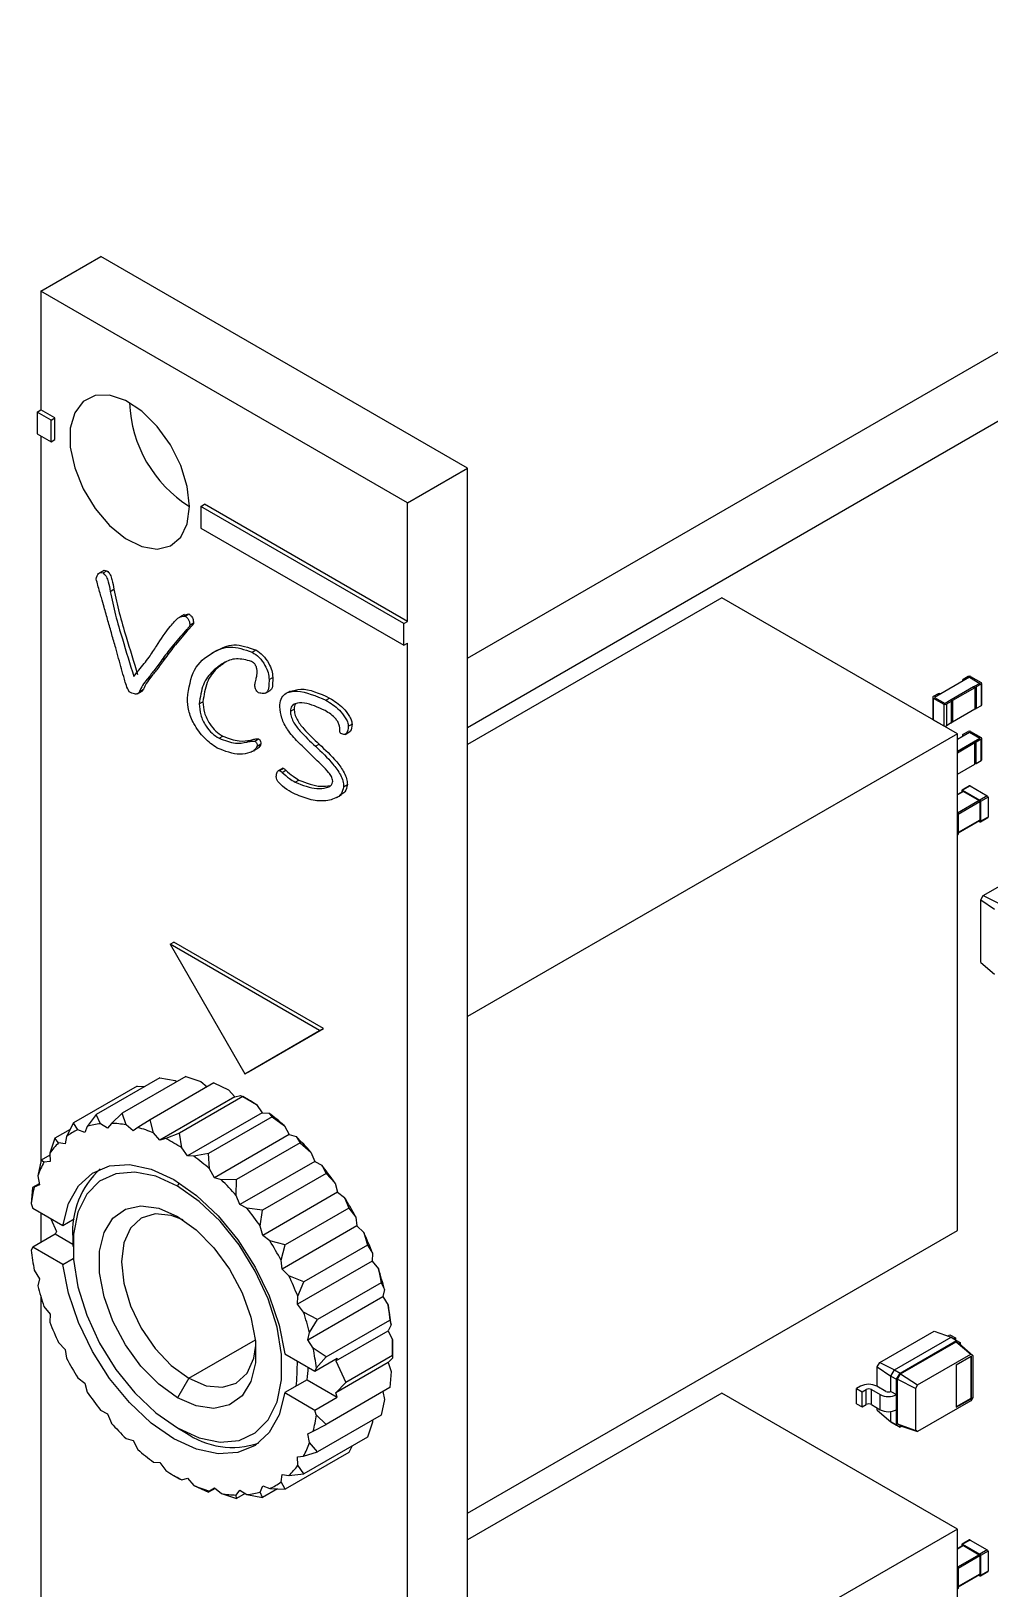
# Model space of a CAD drawing. Extents: x 437 to 795, y 364 to 621.
# Drawn here: x 437 to 473.2, y 543.8 to 602.7 of the extents above; entities that cross this region are included whole.
import ezdxf

# ---------------------------------------------------------------- set-up
doc = ezdxf.new("R2010")
doc.units = 0
doc.layers.get('0').update_dxf_attribs({"linetype": 'CONTINUOUS'})

msp = doc.modelspace()

# ---------------------------------------------------------------- linework, layer by layer
at = {"color": 7, "linetype": 'CONTINUOUS'}
for p, q in [((453.445, 578.953), (494.528, 602.669)), ((453.445, 576.34), (496.791, 601.363)), ((437.323, 592.835), (439.586, 594.142)), ((453.445, 586.141), (439.586, 594.142)), ((451.182, 584.834), (437.323, 592.835)), ((437.323, 592.835), (437.323, 588.344)), ((437.181, 588.263), (437.323, 588.344)), ((437.705, 587.961), (437.181, 588.263)), ((437.181, 588.263), (437.181, 587.446)), ((437.846, 588.042), (437.323, 588.344)), ((437.705, 587.961), (437.846, 588.042)), ((437.705, 587.144), (437.705, 587.961)), ((437.846, 587.226), (437.846, 588.042)), ((437.181, 587.446), (437.705, 587.144)), ((437.323, 587.364), (437.323, 559.945)), ((437.705, 587.144), (437.846, 587.226)), ((451.182, 584.834), (453.445, 586.141)), ((453.445, 376.29), (453.445, 586.141)), ((443.362, 584.695), (443.503, 584.777)), ((451.041, 580.262), (443.362, 584.695)), ((443.362, 584.695), (443.362, 583.878)), ((451.182, 580.343), (443.503, 584.777)), ((451.182, 580.343), (451.182, 584.834)), ((443.362, 583.878), (451.041, 579.445)), ((439.694, 582.277), (439.518, 582.175)), ((439.669, 582.178), (439.81, 582.259)), ((439.937, 581.483), (440.079, 581.565)), ((463.062, 581.239), (453.445, 575.687)), ((471.971, 576.095), (463.062, 581.239)), ((442.741, 580.611), (442.564, 580.509)), ((442.729, 580.587), (442.911, 580.628)), ((442.769, 580.546), (442.911, 580.628)), ((442.947, 580.21), (443.089, 580.292)), ((451.041, 580.262), (451.182, 580.343)), ((451.041, 579.445), (451.041, 580.262)), ((442.774, 579.977), (442.915, 580.059)), ((443.966, 579.242), (443.789, 579.14)), ((445.308, 579.184), (445.449, 579.266)), ((451.041, 579.445), (451.182, 579.527)), ((451.182, 480.317), (451.182, 579.527)), ((441.892, 578.889), (442.033, 578.971)), ((441.341, 578.162), (441.483, 578.244)), ((445.946, 578.148), (446.087, 578.23)), ((472.19, 578.098), (471.342, 577.608)), ((472.17, 578.127), (472.17, 578.086)), ((472.374, 578.261), (472.19, 578.155)), ((472.424, 578.233), (472.19, 578.098)), ((472.424, 578.233), (472.82, 578.004)), ((472.473, 578.261), (472.869, 578.033)), ((472.82, 578.004), (472.586, 577.87)), ((472.869, 577.976), (472.685, 577.87)), ((472.869, 577.976), (472.869, 577.159)), ((472.89, 577.188), (472.89, 578.004)), ((440.978, 577.612), (441.155, 577.714)), ((441.053, 577.698), (441.195, 577.779)), ((441.195, 577.779), (441.133, 577.709)), ((443.306, 577.228), (443.447, 577.309)), ((445.816, 577.638), (445.993, 577.74)), ((446.743, 577.714), (446.567, 577.612)), ((448.096, 577.368), (448.237, 577.449)), ((471.038, 577.474), (471.038, 576.657)), ((471.243, 577.608), (471.059, 577.502)), ((471.059, 577.445), (471.455, 577.216)), ((471.059, 577.445), (471.059, 576.628)), ((471.342, 577.608), (471.108, 577.474)), ((471.108, 577.474), (471.504, 577.245)), ((471.738, 577.38), (471.504, 577.245)), ((471.738, 577.323), (471.554, 577.216)), ((472.586, 577.87), (471.738, 577.38)), ((471.738, 577.38), (471.787, 577.351)), ((471.738, 577.323), (471.738, 576.506)), ((471.758, 576.535), (471.758, 577.351)), ((472.636, 577.841), (471.787, 577.351)), ((471.787, 577.351), (471.787, 576.535)), ((472.586, 577.87), (472.636, 577.841)), ((472.636, 577.841), (472.636, 577.024)), ((472.685, 577.87), (472.685, 577.053)), ((446.752, 576.952), (446.893, 577.033)), ((471.455, 577.216), (471.455, 576.4)), ((471.554, 577.216), (471.554, 576.4)), ((472.636, 577.024), (471.787, 576.535)), ((472.869, 577.159), (472.685, 577.053)), ((448.828, 576.076), (449.004, 576.178)), ((448.944, 576.381), (449.086, 576.463)), ((471.059, 576.628), (471.455, 576.4)), ((471.738, 576.506), (471.554, 576.4)), ((471.758, 576.551), (471.787, 576.535)), ((472.19, 576.081), (472.374, 576.187)), ((472.19, 576.024), (472.424, 576.159)), ((472.424, 576.159), (472.82, 575.93)), ((472.473, 576.187), (472.869, 575.959)), ((444.057, 575.926), (444.199, 576.008)), ((445.11, 575.78), (445.252, 575.861)), ((445.334, 575.439), (445.511, 575.541)), ((445.405, 575.82), (445.546, 575.902)), ((445.498, 575.634), (445.64, 575.715)), ((447.7, 575.625), (447.842, 575.706)), ((471.971, 576.095), (453.445, 565.4)), ((471.971, 557.315), (471.971, 576.095)), ((471.971, 575.898), (472.19, 576.024)), ((471.971, 575.44), (472.586, 575.796)), ((471.971, 575.383), (472.636, 575.767)), ((472.17, 576.053), (472.17, 576.012)), ((472.586, 575.796), (472.82, 575.93)), ((472.586, 575.796), (472.636, 575.767)), ((472.636, 574.95), (472.636, 575.767)), ((472.685, 575.796), (472.869, 575.902)), ((472.685, 574.979), (472.685, 575.796)), ((472.869, 575.085), (472.869, 575.902)), ((472.89, 575.114), (472.89, 575.93)), ((471.971, 574.567), (472.636, 574.95)), ((472.685, 574.979), (472.869, 575.085)), ((446.466, 574.802), (446.289, 574.7)), ((446.345, 574.709), (446.487, 574.791)), ((446.44, 574.639), (446.582, 574.72)), ((446.452, 574.783), (446.487, 574.791)), ((446.935, 574.265), (447.076, 574.347)), ((448.503, 573.688), (448.68, 573.79)), ((448.765, 574.097), (448.907, 574.179)), ((472.177, 573.915), (471.971, 573.796)), ((472.197, 573.913), (471.971, 573.783)), ((472.141, 573.946), (472.141, 573.894)), ((472.432, 574.128), (472.149, 573.964)), ((472.452, 574.126), (472.169, 573.962)), ((472.169, 573.962), (472.82, 573.587)), ((472.197, 573.913), (472.791, 573.571)), ((472.452, 574.126), (473.102, 573.75)), ((472.791, 573.571), (471.971, 573.097)), ((472.82, 573.522), (471.999, 573.048)), ((473.102, 573.75), (472.82, 573.587)), ((472.82, 573.522), (472.82, 572.836)), ((473.131, 573.701), (472.848, 573.538)), ((472.848, 573.538), (472.848, 572.787)), ((473.131, 573.701), (473.131, 572.95)), ((471.999, 573.048), (471.971, 573.032)), ((471.999, 573.048), (471.999, 572.297)), ((472.82, 572.836), (471.999, 572.362)), ((471.999, 572.349), (472.811, 572.817)), ((472.775, 572.796), (472.82, 572.77)), ((472.84, 572.768), (473.122, 572.932)), ((473.131, 572.95), (472.848, 572.787)), ((471.999, 572.297), (471.971, 572.28)), ((471.971, 572.267), (471.991, 572.278)), ((472.947, 569.978), (473.59, 570.349)), ((472.855, 569.818), (472.947, 569.978)), ((472.855, 569.818), (473.371, 569.471)), ((472.855, 567.45), (472.855, 569.818)), ((472.947, 569.978), (473.506, 569.704)), ((442.202, 568.135), (442.343, 568.217)), ((447.859, 564.87), (442.202, 568.135)), ((442.202, 568.135), (445.03, 563.236)), ((448, 564.951), (442.343, 568.217)), ((472.855, 567.45), (473.371, 567.005)), ((445.172, 563.318), (448, 564.951)), ((447.859, 564.87), (448, 564.951)), ((445.03, 563.236), (447.859, 564.87)), ((445.03, 563.236), (445.172, 563.318)), ((440.96, 562.775), (438.555, 561.387)), ((441.817, 563.092), (439.413, 561.705)), ((442.795, 563.132), (440.391, 561.744)), ((440.96, 562.775), (441.246, 562.763)), ((443.856, 562.891), (441.452, 561.503)), ((441.817, 563.092), (442.403, 562.981)), ((442.403, 562.981), (442.466, 562.942)), ((442.795, 563.132), (443.371, 562.942)), ((443.371, 562.942), (443.602, 562.744)), ((443.856, 562.891), (444.408, 562.635)), ((444.408, 562.635), (444.652, 562.364)), ((444.652, 562.364), (441.823, 560.731)), ((444.96, 562.379), (442.555, 560.991)), ((444.652, 562.364), (444.869, 562.421)), ((444.869, 562.421), (444.96, 562.379)), ((444.96, 562.379), (445.474, 562.072)), ((445.173, 562.256), (444.961, 562.379)), ((445.474, 562.072), (445.692, 561.764)), ((439.413, 561.705), (439.072, 561.251)), ((439.574, 561.348), (439.413, 561.705)), ((440.391, 561.744), (439.984, 561.365)), ((440.542, 561.31), (440.391, 561.744)), ((441.452, 561.503), (440.986, 561.209)), ((441.579, 561.003), (441.452, 561.503)), ((445.692, 561.764), (442.863, 560.131)), ((446.063, 561.616), (443.659, 560.229)), ((445.692, 561.764), (445.936, 561.753)), ((445.936, 561.753), (446.063, 561.616)), ((446.063, 561.616), (446.529, 561.275)), ((438.422, 561.133), (437.852, 560.803)), ((438.285, 560.871), (438.244, 560.588)), ((438.555, 561.387), (438.285, 560.871)), ((438.713, 561.118), (438.555, 561.387)), ((438.979, 561.013), (438.713, 561.118)), ((439.072, 561.251), (438.979, 561.013)), ((439.843, 561.181), (439.574, 561.348)), ((439.984, 561.365), (439.843, 561.181)), ((440.804, 561.085), (440.542, 561.31)), ((440.986, 561.209), (440.804, 561.085)), ((441.823, 560.731), (441.579, 561.003)), ((442.555, 560.991), (442.041, 560.789)), ((442.646, 560.439), (442.555, 560.991)), ((446.711, 560.941), (443.883, 559.308)), ((446.529, 561.275), (446.711, 560.941)), ((446.711, 560.941), (446.973, 560.863)), ((446.973, 560.863), (447.124, 560.632)), ((437.852, 560.803), (437.655, 560.24)), ((437.655, 560.24), (437.666, 559.923)), ((437.991, 560.627), (437.852, 560.803)), ((438.244, 560.588), (437.991, 560.627)), ((442.041, 560.789), (441.823, 560.731)), ((442.863, 560.131), (442.646, 560.439)), ((443.659, 560.229), (443.107, 560.12)), ((443.7, 559.642), (443.659, 560.229)), ((447.124, 560.632), (444.72, 559.244)), ((447.124, 560.632), (447.532, 560.273)), ((447.532, 560.273), (447.672, 559.927)), ((437.329, 559.976), (437.205, 559.382)), ((437.658, 560.165), (437.329, 559.976)), ((437.437, 559.894), (437.329, 559.976)), ((437.666, 559.923), (437.437, 559.894)), ((443.107, 560.12), (442.863, 560.131)), ((443.883, 559.308), (443.7, 559.642)), ((447.672, 559.927), (444.843, 558.294)), ((447.672, 559.927), (447.941, 559.784)), ((447.941, 559.784), (448.102, 559.464)), ((437.261, 559.083), (437.007, 558.936)), ((437.268, 559.044), (437.07, 558.948)), ((437.205, 559.382), (437.268, 559.044)), ((442.485, 558.991), (442.553, 559.109)), ((444.144, 559.23), (443.883, 559.308)), ((444.72, 559.244), (444.144, 559.23)), ((444.703, 558.64), (444.72, 559.244)), ((448.102, 559.464), (445.698, 558.076)), ((448.102, 559.464), (448.443, 559.106)), ((448.443, 559.106), (448.536, 558.761)), ((437.007, 558.936), (436.952, 558.331)), ((437.07, 558.948), (437.007, 558.936)), ((444.843, 558.294), (444.703, 558.64)), ((448.536, 558.761), (445.708, 557.128)), ((448.536, 558.761), (448.802, 558.559)), ((448.802, 558.559), (448.96, 558.157)), ((436.952, 558.331), (437.012, 558.149)), ((438.149, 557.493), (437.012, 558.149)), ((437.323, 557.97), (437.323, 556.859)), ((445.112, 558.152), (444.843, 558.294)), ((445.698, 558.076), (445.112, 558.152)), ((445.615, 557.473), (445.698, 558.076)), ((448.96, 558.157), (446.555, 556.769)), ((448.96, 558.157), (449.23, 557.819)), ((437.69, 557.758), (437.914, 557.273)), ((438.573, 557.738), (438.149, 557.493)), ((445.708, 557.128), (445.615, 557.473)), ((449.271, 557.488), (446.443, 555.855)), ((449.23, 557.819), (449.271, 557.488)), ((449.271, 557.488), (449.524, 557.235)), ((453.445, 546.62), (471.971, 557.315)), ((437.86, 557.169), (437.012, 556.679)), ((437.914, 557.273), (437.86, 557.169)), ((438.525, 556.785), (437.86, 557.169)), ((438.525, 557.031), (438.525, 556.704)), ((445.974, 556.927), (445.708, 557.128)), ((446.555, 556.769), (445.974, 556.927)), ((446.401, 556.186), (446.555, 556.769)), ((449.663, 556.761), (447.259, 555.373)), ((449.524, 557.235), (449.663, 556.761)), ((449.663, 556.761), (449.86, 556.46)), ((437.012, 556.679), (436.952, 556.566)), ((438.149, 556.023), (437.012, 556.679)), ((438.149, 556.023), (438.543, 556.251)), ((446.443, 555.855), (446.401, 556.186)), ((449.849, 556.156), (447.02, 554.523)), ((449.86, 556.46), (449.849, 556.156)), ((449.849, 556.156), (450.079, 555.862)), ((437.07, 555.813), (437.268, 555.488)), ((446.695, 555.602), (446.443, 555.855)), ((447.259, 555.373), (446.695, 555.602)), ((450.079, 555.862), (450.186, 555.329)), ((437.268, 555.488), (437.205, 555.223)), ((447.031, 554.827), (447.259, 555.373)), ((450.186, 555.329), (447.782, 553.942)), ((450.186, 555.329), (450.31, 555.083)), ((450.31, 555.083), (450.247, 554.817)), ((437.323, 554.801), (437.323, 529.762)), ((437.437, 554.444), (437.666, 554.15)), ((447.02, 554.523), (447.031, 554.827)), ((447.25, 554.229), (447.02, 554.523)), ((447.418, 553.184), (450.247, 554.817)), ((450.247, 554.817), (450.445, 554.492)), ((450.445, 554.492), (450.508, 553.918)), ((437.666, 554.15), (437.655, 553.845)), ((447.782, 553.942), (447.25, 554.229)), ((447.482, 553.45), (447.782, 553.942)), ((448.104, 552.53), (450.508, 553.918)), ((450.508, 553.918), (450.563, 553.739)), ((442.909, 551.723), (445.428, 553.178)), ((447.418, 553.184), (447.482, 553.45)), ((447.616, 552.86), (447.418, 553.184)), ((448.47, 552.38), (450.449, 553.523)), ((450.563, 553.739), (450.449, 553.523)), ((450.449, 553.523), (450.608, 553.18)), ((450.608, 553.18), (450.616, 552.581)), ((469.036, 552.317), (471.087, 553.501)), ((469.595, 552.043), (471.731, 553.275)), ((469.807, 551.92), (471.943, 553.153)), ((471.087, 553.501), (471.731, 553.275)), ((471.599, 553.322), (471.688, 553.373)), ((471.688, 553.373), (471.9, 553.251)), ((471.731, 553.275), (471.943, 553.153)), ((471.9, 553.251), (471.837, 553.214)), ((471.9, 553.251), (471.9, 553.178)), ((471.943, 553.153), (471.925, 553.102)), ((471.943, 553.153), (472.077, 553.075)), ((437.991, 553.071), (438.244, 552.818)), ((438.244, 552.818), (438.285, 552.487)), ((446.538, 552.65), (447.675, 551.993)), ((448.104, 552.53), (447.616, 552.86)), ((450.616, 552.581), (448.849, 551.561)), ((450.616, 552.581), (450.608, 552.482)), ((450.616, 552.581), (450.616, 552.826)), ((469.825, 551.89), (471.925, 553.102)), ((470.468, 551.47), (472.484, 552.633)), ((471.925, 553.102), (472.484, 552.633)), ((471.925, 553.102), (472.042, 553.035)), ((472.077, 553.075), (472.042, 553.035)), ((472.042, 553.035), (472.558, 552.59)), ((472.077, 553.075), (472.077, 553.004)), ((472.484, 552.633), (472.558, 552.59)), ((472.558, 552.59), (472.558, 550.997)), ((447.675, 551.993), (448.524, 552.483)), ((447.734, 552.107), (447.675, 551.993)), ((447.734, 552.107), (448.104, 552.53)), ((448.524, 552.483), (448.47, 552.38)), ((448.47, 552.38), (448.849, 551.561)), ((450.449, 552.322), (448.47, 551.179)), ((450.608, 552.482), (450.449, 552.322)), ((450.449, 552.322), (450.563, 551.975)), ((450.563, 551.975), (450.508, 551.369)), ((468.944, 552.157), (469.036, 552.317)), ((468.944, 552.157), (469.461, 551.81)), ((468.944, 551.414), (468.944, 552.157)), ((469.036, 552.317), (469.595, 552.043)), ((469.461, 551.81), (469.595, 552.043)), ((469.595, 552.043), (469.807, 551.92)), ((471.922, 552.227), (472.488, 552.554)), ((471.922, 552.227), (471.922, 550.626)), ((472.474, 552.545), (472.474, 550.96)), ((472.488, 552.554), (472.488, 550.952)), ((438.713, 551.746), (438.979, 551.545)), ((438.979, 551.545), (439.072, 551.199)), ((442.909, 551.723), (442.485, 550.989)), ((447.386, 551.67), (446.538, 551.18)), ((447.386, 551.67), (448.524, 551.013)), ((448.47, 551.179), (448.849, 551.561)), ((468.308, 551.422), (468.153, 551.332)), ((469.263, 551.23), (468.931, 551.422)), ((469.461, 551.81), (469.673, 551.688)), ((469.461, 551.23), (469.461, 551.81)), ((469.673, 551.688), (469.807, 551.92)), ((469.673, 551.688), (469.708, 551.688)), ((469.673, 551.108), (469.673, 551.688)), ((469.708, 551.688), (469.825, 551.89)), ((469.708, 551.688), (470.394, 551.341)), ((469.708, 551.128), (469.708, 551.688)), ((469.807, 551.92), (469.825, 551.89)), ((469.825, 551.89), (470.468, 551.47)), ((470.394, 551.341), (470.468, 551.47)), ((446.538, 551.18), (447.675, 550.524)), ((447.675, 550.524), (448.524, 551.013)), ((450.508, 551.369), (448.104, 549.982)), ((448.524, 551.013), (448.47, 551.179)), ((450.31, 550.923), (450.186, 550.33)), ((450.254, 551.223), (450.31, 550.923)), ((463.062, 551.165), (453.445, 545.614)), ((471.971, 546.022), (463.062, 551.165)), ((468.153, 551.332), (468.365, 551.21)), ((468.153, 550.761), (468.153, 551.332)), ((468.365, 551.21), (468.52, 551.3)), ((468.365, 550.638), (468.365, 551.21)), ((468.52, 550.728), (468.52, 551.3)), ((468.718, 551.3), (469.051, 551.108)), ((468.718, 550.728), (468.718, 551.3)), ((469.051, 550.536), (469.051, 551.108)), ((469.461, 551.23), (469.673, 551.108)), ((469.673, 551.108), (469.708, 551.128)), ((469.673, 550.536), (469.673, 551.108)), ((469.708, 550.557), (469.708, 551.128)), ((470.394, 549.748), (470.394, 551.341)), ((472.484, 550.868), (470.468, 549.705)), ((472.474, 550.96), (471.922, 550.642)), ((471.922, 550.626), (472.488, 550.952)), ((472.474, 550.96), (472.488, 550.952)), ((472.558, 550.997), (472.484, 550.868)), ((439.574, 550.521), (439.843, 550.379)), ((439.843, 550.379), (439.984, 550.032)), ((447.734, 550.342), (447.675, 550.524)), ((448.104, 549.982), (447.734, 550.342)), ((450.186, 550.33), (447.782, 548.942)), ((468.153, 550.761), (468.365, 550.638)), ((468.365, 550.638), (468.52, 550.728)), ((468.718, 550.728), (469.051, 550.536)), ((468.944, 550.523), (468.944, 550.598)), ((468.944, 550.523), (469.461, 550.079)), ((469.461, 550.079), (469.461, 550.468)), ((469.673, 550.536), (469.708, 550.557)), ((469.673, 549.956), (469.673, 550.536)), ((469.708, 549.997), (469.708, 550.557)), ((442.485, 549.845), (442.768, 549.682)), ((447.418, 549.629), (447.616, 549.725)), ((447.482, 549.29), (447.418, 549.629)), ((447.616, 549.725), (448.104, 549.982)), ((449.86, 550.065), (449.663, 549.502)), ((449.857, 550.14), (449.86, 550.065)), ((469.461, 550.079), (469.673, 549.956)), ((469.595, 550.001), (469.461, 550.079)), ((469.595, 550.001), (469.807, 549.879)), ((469.673, 549.956), (469.708, 549.997)), ((469.807, 549.879), (469.673, 549.956)), ((469.708, 549.997), (470.394, 549.748)), ((469.825, 549.93), (469.708, 549.997)), ((469.807, 549.879), (469.825, 549.93)), ((469.869, 549.915), (469.807, 549.879)), ((469.825, 549.93), (470.468, 549.705)), ((470.468, 549.705), (470.394, 549.748)), ((440.542, 549.443), (440.804, 549.365)), ((440.804, 549.365), (440.986, 549.031)), ((449.663, 549.502), (447.259, 548.114)), ((447.782, 548.942), (447.482, 549.29)), ((449.093, 549.173), (448.96, 548.919)), ((441.579, 548.552), (441.823, 548.542)), ((441.823, 548.542), (442.041, 548.233)), ((448.96, 548.919), (446.555, 547.531)), ((447.02, 548.749), (447.25, 548.779)), ((447.031, 548.433), (447.02, 548.749)), ((447.25, 548.779), (447.782, 548.942)), ((442.342, 548.05), (442.555, 547.927)), ((442.555, 547.927), (442.646, 547.884)), ((442.646, 547.884), (442.863, 547.942)), ((442.863, 547.942), (443.107, 547.67)), ((446.401, 547.802), (446.443, 548.085)), ((446.443, 548.085), (446.695, 548.046)), ((446.695, 548.046), (447.259, 548.114)), ((447.259, 548.114), (447.031, 548.433)), ((443.107, 547.67), (443.659, 547.415)), ((443.913, 547.561), (443.659, 547.415)), ((443.659, 547.415), (443.7, 547.464)), ((443.7, 547.464), (443.883, 547.587)), ((443.883, 547.587), (444.144, 547.363)), ((444.144, 547.363), (444.72, 547.174)), ((444.703, 547.308), (444.843, 547.492)), ((444.72, 547.174), (444.703, 547.308)), ((445.049, 547.364), (444.72, 547.174)), ((444.843, 547.492), (445.112, 547.324)), ((445.112, 547.324), (445.698, 547.213)), ((445.615, 547.422), (445.708, 547.66)), ((445.698, 547.213), (445.615, 547.422)), ((446.269, 547.543), (445.698, 547.213)), ((445.708, 547.66), (445.974, 547.555)), ((445.974, 547.555), (446.555, 547.531)), ((446.555, 547.531), (446.401, 547.802)), ((471.971, 546.022), (453.445, 535.327)), ((471.971, 527.242), (471.971, 546.022)), ((472.432, 545.61), (472.149, 545.447)), ((472.452, 545.608), (472.169, 545.445)), ((472.452, 545.608), (473.102, 545.232)), ((472.177, 545.398), (471.971, 545.279)), ((472.197, 545.396), (471.971, 545.265)), ((472.791, 545.053), (471.971, 544.579)), ((472.82, 545.004), (471.999, 544.53)), ((472.141, 545.428), (472.141, 545.377)), ((472.169, 545.445), (472.82, 545.069)), ((472.197, 545.396), (472.791, 545.053)), ((473.102, 545.232), (472.82, 545.069)), ((472.82, 545.004), (472.82, 544.318)), ((473.131, 545.183), (472.848, 545.02)), ((472.848, 545.02), (472.848, 544.269)), ((473.131, 545.183), (473.131, 544.432)), ((471.999, 544.53), (471.971, 544.514)), ((471.999, 544.53), (471.999, 543.779)), ((472.82, 544.318), (471.999, 543.844)), ((472.84, 544.251), (473.122, 544.414)), ((473.131, 544.432), (472.848, 544.269)), ((471.999, 543.779), (471.971, 543.763)), ((471.999, 543.831), (472.811, 544.3)), ((472.775, 544.279), (472.82, 544.253))]:
    msp.add_line(p, q, dxfattribs=at)
at = {"color": 7, "linetype": 'CONTINUOUS', "flags": 128}
for points in [[(442.937, 584.695), (442.853, 585.448), (442.608, 586.243), (442.219, 587.019), (441.716, 587.72), (441.135, 588.294), (440.52, 588.697), (439.917, 588.901), (439.37, 588.889), (438.919, 588.663), (438.599, 588.24), (438.433, 587.651), (438.433, 586.939), (438.599, 586.158), (438.919, 585.365), (439.37, 584.62), (439.917, 583.977), (440.52, 583.483), (441.135, 583.177), (441.716, 583.08), (442.219, 583.2), (442.608, 583.527), (442.853, 584.038), (442.937, 584.695)], [(438.149, 557.493), (438.363, 558.33), (438.74, 559.003), (439.266, 559.485), (439.917, 559.756), (440.669, 559.805), (441.488, 559.629), (442.343, 559.236), (443.198, 558.642), (444.018, 557.871), (444.769, 556.955), (445.421, 555.932), (445.946, 554.844), (446.324, 553.734), (446.538, 552.65)], [(442.485, 558.991), (441.661, 559.366), (440.874, 559.525), (440.157, 559.461), (439.542, 559.176), (439.055, 558.684), (438.719, 558.005), (438.547, 557.169), (438.547, 556.213), (438.719, 555.179), (439.055, 554.111), (439.542, 553.057), (440.157, 552.062), (440.874, 551.17), (441.661, 550.421), (442.485, 549.845)], [(442.485, 549.845), (443.308, 549.47), (444.095, 549.311), (444.812, 549.375), (445.427, 549.66), (445.914, 550.152), (446.251, 550.831), (446.423, 551.667), (446.423, 552.623), (446.251, 553.657), (445.914, 554.725), (445.427, 555.779), (444.812, 556.774), (444.095, 557.666), (443.308, 558.415), (442.485, 558.991)], [(442.485, 550.989), (441.774, 551.498), (441.105, 552.178), (440.515, 552.988), (440.041, 553.881), (439.708, 554.805), (439.537, 555.707), (439.537, 556.533), (439.708, 557.237), (440.041, 557.777), (440.515, 558.122), (441.105, 558.251), (441.774, 558.158), (442.485, 557.847)], [(442.705, 557.711), (442.25, 557.883), (441.636, 557.943), (441.109, 557.781), (440.704, 557.405), (440.45, 556.843), (440.363, 556.132), (440.45, 555.322), (440.704, 554.466), (441.109, 553.623), (441.636, 552.852), (442.25, 552.204), (442.909, 551.723)], [(442.485, 557.847), (443.195, 557.338), (443.865, 556.658), (444.454, 555.848), (444.929, 554.955), (445.262, 554.031), (445.433, 553.129), (445.433, 552.303), (445.262, 551.599), (444.929, 551.059), (444.454, 550.714), (443.865, 550.585), (443.195, 550.678), (442.485, 550.989)], [(446.538, 551.18), (446.324, 550.343), (445.946, 549.669), (445.421, 549.187), (444.769, 548.917), (444.018, 548.868), (443.198, 549.044), (442.343, 549.437), (441.488, 550.031), (440.669, 550.802), (439.917, 551.717), (439.266, 552.74), (438.74, 553.829), (438.363, 554.938), (438.149, 556.023)], [(442.909, 551.723), (443.568, 551.443), (444.182, 551.382), (444.709, 551.545), (445.114, 551.921), (445.368, 552.483), (445.446, 552.963)], [(447.005, 552.38), (446.987, 551.633), (446.962, 551.425)]]:
    msp.add_lwpolyline(points, dxfattribs=at)
at = {"color": 7, "linetype": 'CONTINUOUS'}
for centre, radius, start, end in [((445.492, 588.782), 4.82, 181.99908, 237.99555), ((472.201, 578.127), 0.0306, 110.78342, 249.21658), ((472.424, 578.166), 0.108, 62.60967, 117.39033), ((472.858, 578.004), 0.0306, 290.78342, 69.21658), ((471.07, 577.474), 0.0306, 110.78342, 249.21658), ((471.292, 577.513), 0.108, 62.60967, 117.39033), ((471.727, 577.351), 0.0306, 290.78342, 69.21658), ((472.636, 577.965), 0.108, 242.60967, 297.39033), ((471.504, 577.312), 0.108, 242.60967, 297.39033), ((472.638, 577.142), 0.101, 268.8559, 298.04024), ((472.855, 577.191), 0.0352, 294.37466, 354.3052), ((471.073, 576.661), 0.0352, 185.6948, 245.62534), ((471.504, 576.495), 0.108, 242.60967, 297.39033), ((471.723, 576.538), 0.0352, 294.37466, 354.3052), ((472.424, 576.092), 0.108, 62.60967, 117.39033), ((472.201, 576.053), 0.0306, 110.78342, 249.21658), ((472.636, 575.891), 0.108, 242.60967, 297.39033), ((472.858, 575.93), 0.0306, 290.78342, 69.21658), ((472.638, 575.068), 0.101, 268.8559, 298.04024), ((472.855, 575.117), 0.0352, 294.37466, 354.3052), ((472.158, 573.949), 0.0175, 50.79671, 189.21404), ((472.186, 573.897), 0.0201, 54.38183, 114.31395), ((472.44, 574.109), 0.0201, 54.38183, 114.31395), ((472.758, 573.519), 0.0615, 2.60548, 57.39452), ((472.786, 573.535), 0.0615, 2.60548, 57.39452), ((473.069, 573.698), 0.0615, 2.60548, 57.39452), ((471.938, 573.045), 0.0615, 2.60548, 57.39452), ((472.8, 572.834), 0.0201, 305.69804, 5.62038), ((472.831, 572.784), 0.0175, 230.79671, 9.21404), ((473.111, 572.948), 0.0201, 305.69804, 5.62038), ((471.979, 572.295), 0.0201, 305.69804, 5.62038), ((441.388, 555.708), 7.563, 57.30109, 59.97642), ((440.313, 554.178), 9.434, 48.78166, 53.41236), ((439.779, 558.778), 2.572, 114.49529, 125.51547), ((439.868, 558.494), 2.869, 95.87368, 106.11749), ((439.892, 557.591), 3.775, 80.08273, 88.61305), ((439.553, 556.129), 5.278, 67.4224, 74.24362), ((438.964, 552.716), 11.424, 41.41263, 45.4883), ((439.981, 558.559), 2.87, 133.89271, 144.13534), ((438.72, 554.337), 7.256, 57.24436, 62.76101), ((440.752, 558.086), 3.776, 151.3948, 159.92361), ((441.761, 557.256), 3.244, 132.65084, 183.98791), ((437.484, 552.546), 9.434, 48.78166, 53.41236), ((437.896, 551.812), 12.824, 34.66499, 38.43839), ((436.135, 551.083), 11.424, 41.41263, 45.4883), ((442.188, 557.649), 5.28, 165.76161, 172.58157), ((437.479, 551.528), 13.328, 28.16122, 31.83879), ((435.068, 550.18), 12.824, 34.66499, 38.43839), ((434.651, 549.896), 13.328, 28.16122, 31.83879), ((437.933, 551.747), 12.825, 21.56183, 25.33507), ((446.326, 557.649), 9.436, 186.58932, 191.21944), ((435.104, 550.114), 12.825, 21.56183, 25.33507), ((439.249, 552.219), 11.426, 14.51245, 18.58778), ((448.266, 558.086), 11.426, 194.51245, 198.58778), ((441.189, 552.657), 9.436, 6.58932, 11.21944), ((449.582, 558.559), 12.825, 201.56183, 205.33507), ((436.42, 550.587), 11.426, 14.51245, 18.58778), ((443.052, 552.824), 7.564, 0.01836, 2.70122), ((438.361, 551.024), 9.436, 6.58932, 11.21944), ((450.036, 558.777), 13.328, 208.16122, 211.83879), ((442.585, 552.345), 4.849, 351.99557, 357.52048), ((468.619, 550.822), 0.676, 62.60967, 117.39033), ((449.619, 558.493), 12.824, 214.66499, 218.43839), ((468.619, 551.109), 0.215, 62.60967, 117.39033), ((469.362, 551.708), 0.676, 242.60967, 297.39033), ((469.362, 551.421), 0.215, 242.60967, 297.39033), ((442.499, 551.024), 5.28, 345.76161, 352.58157), ((468.619, 550.537), 0.215, 62.60967, 117.39033), ((469.362, 551.137), 0.676, 242.60967, 297.39033), ((448.551, 557.589), 11.424, 221.41263, 225.4883), ((444.555, 552.194), 3.083, 234.57262, 288.78987), ((447.202, 556.127), 9.434, 228.78166, 233.41236), ((443.935, 550.587), 3.776, 331.3948, 339.92361), ((445.967, 554.335), 7.256, 237.24436, 242.76101), ((444.706, 550.114), 2.87, 313.89271, 324.13534), ((445.134, 552.544), 5.278, 247.4224, 254.24362), ((444.794, 551.082), 3.775, 260.08273, 268.61305), ((444.819, 550.178), 2.869, 275.87368, 286.11749), ((444.907, 549.895), 2.572, 294.49529, 305.51547), ((472.44, 545.592), 0.0201, 54.38183, 114.31395), ((472.158, 545.431), 0.0175, 50.79671, 189.21404), ((472.186, 545.379), 0.0201, 54.38183, 114.31395), ((472.758, 545.001), 0.0615, 2.60548, 57.39452), ((472.786, 545.017), 0.0615, 2.60548, 57.39452), ((473.069, 545.181), 0.0615, 2.60548, 57.39452), ((471.938, 544.528), 0.0615, 2.60548, 57.39452), ((472.8, 544.316), 0.0201, 305.69804, 5.62038), ((473.111, 544.43), 0.0201, 305.69804, 5.62038), ((471.979, 543.777), 0.0201, 305.69804, 5.62038), ((472.831, 544.266), 0.0175, 230.79671, 9.21404)]:
    msp.add_arc(centre, radius, start, end, dxfattribs=at)
for points, knots in [([(439.412, 581.947), (439.434, 582.028), (439.464, 582.142), (439.569, 582.214), (439.636, 582.19), (439.669, 582.178)], [0, 0, 0, 0, 0.559355, 0.780396, 1, 1, 1, 1]), ([(439.669, 582.178), (439.693, 582.16), (439.742, 582.124), (439.816, 582.004), (439.894, 581.783), (439.92, 581.603), (439.937, 581.483)], [0, 0, 0, 0, 0.124446, 0.249759, 0.499463, 1, 1, 1, 1]), ([(439.68, 582.262), (439.691, 582.271), (439.725, 582.295), (439.776, 582.273), (439.81, 582.259)], [0, 0, 0, 0, 0.340504, 1, 1, 1, 1]), ([(439.81, 582.259), (439.834, 582.241), (439.883, 582.206), (439.957, 582.085), (440.035, 581.865), (440.061, 581.685), (440.079, 581.565)], [0, 0, 0, 0, 0.124446, 0.249759, 0.499463, 1, 1, 1, 1]), ([(439.711, 580.884), (439.676, 581.005), (439.62, 581.203), (439.541, 581.48), (439.475, 581.714), (439.433, 581.869), (439.412, 581.947)], [0, 0, 0, 0, 0.340014, 0.560022, 0.78003, 1, 1, 1, 1]), ([(439.937, 581.483), (440.001, 581.186), (440.129, 580.591), (440.45, 579.511), (440.688, 578.735), (440.834, 578.26)], [0, 0, 0, 0, 0.279746, 0.559839, 1, 1, 1, 1]), ([(440.079, 581.565), (440.142, 581.268), (440.27, 580.673), (440.592, 579.593), (440.83, 578.816), (440.975, 578.341)], [0, 0, 0, 0, 0.279746, 0.559839, 1, 1, 1, 1]), ([(440.371, 578.549), (440.297, 578.813), (440.176, 579.249), (440.002, 579.856), (439.857, 580.37), (439.759, 580.713), (439.711, 580.884)], [0, 0, 0, 0, 0.339998, 0.559999, 0.779999, 1, 1, 1, 1]), ([(441.693, 579.413), (441.861, 579.675), (442.073, 580.006), (442.375, 580.342), (442.531, 580.521), (442.69, 580.538), (442.769, 580.546)], [0, 0, 0, 0, 0.561781, 0.708933, 0.856049, 1, 1, 1, 1]), ([(442.769, 580.546), (442.798, 580.527), (442.856, 580.489), (442.921, 580.386), (442.945, 580.29), (442.947, 580.237), (442.947, 580.21)], [0, 0, 0, 0, 0.280184, 0.55809, 0.778797, 1, 1, 1, 1]), ([(442.911, 580.628), (442.94, 580.609), (442.998, 580.571), (443.062, 580.468), (443.086, 580.372), (443.088, 580.319), (443.089, 580.292)], [0, 0, 0, 0, 0.280184, 0.55809, 0.778797, 1, 1, 1, 1]), ([(443.089, 580.292), (443.086, 580.271), (443.081, 580.23), (443.039, 580.196), (443.001, 580.151), (442.958, 580.105), (442.93, 580.074), (442.915, 580.059)], [0, 0, 0, 0, 0.168924, 0.339205, 0.559464, 0.779734, 1, 1, 1, 1]), ([(442.774, 579.977), (442.602, 579.783), (442.296, 579.437), (442.015, 579.057), (441.892, 578.889)], [0, 0, 0, 0, 0.559996, 1, 1, 1, 1]), ([(442.915, 580.059), (442.744, 579.865), (442.437, 579.518), (442.157, 579.138), (442.033, 578.971)], [0, 0, 0, 0, 0.559996, 1, 1, 1, 1]), ([(442.947, 580.21), (442.945, 580.19), (442.939, 580.148), (442.897, 580.115), (442.86, 580.07), (442.817, 580.023), (442.788, 579.992), (442.774, 579.977)], [0, 0, 0, 0, 0.168924, 0.339205, 0.559464, 0.779734, 1, 1, 1, 1]), ([(441.026, 578.508), (441.157, 578.669), (441.39, 578.956), (441.6, 579.273), (441.693, 579.413)], [0, 0, 0, 0, 0.5600274, 1, 1, 1, 1]), ([(442.858, 577.436), (442.918, 577.828), (443.039, 578.615), (443.729, 579.134), (444.441, 579.482), (445.02, 579.283), (445.308, 579.184)], [0, 0, 0, 0, 0.279215, 0.560115, 0.781028, 1, 1, 1, 1]), ([(443.949, 579.23), (444.16, 579.342), (444.584, 579.568), (445.16, 579.366), (445.449, 579.266)], [0, 0, 0, 0, 0.499007, 1, 1, 1, 1]), ([(445.308, 579.184), (445.398, 579.124), (445.579, 579.004), (445.789, 578.708), (445.924, 578.407), (445.939, 578.234), (445.946, 578.148)], [0, 0, 0, 0, 0.280287, 0.559554, 0.779842, 1, 1, 1, 1]), ([(445.449, 579.266), (445.539, 579.205), (445.72, 579.085), (445.931, 578.79), (446.065, 578.488), (446.08, 578.316), (446.087, 578.23)], [0, 0, 0, 0, 0.280287, 0.559554, 0.779842, 1, 1, 1, 1]), ([(440.657, 577.683), (440.619, 577.762), (440.544, 577.922), (440.464, 578.213), (440.406, 578.421), (440.371, 578.549)], [0, 0, 0, 0, 0.276247, 0.557684, 1, 1, 1, 1]), ([(440.834, 578.26), (440.868, 578.307), (440.931, 578.393), (440.997, 578.473), (441.026, 578.508)], [0, 0, 0, 0, 0.559989, 1, 1, 1, 1]), ([(441.892, 578.889), (441.791, 578.751), (441.611, 578.504), (441.424, 578.267), (441.341, 578.162)], [0, 0, 0, 0, 0.560003, 1, 1, 1, 1]), ([(442.033, 578.971), (441.932, 578.833), (441.752, 578.586), (441.565, 578.348), (441.483, 578.244)], [0, 0, 0, 0, 0.560003, 1, 1, 1, 1]), ([(445.286, 578.835), (445.088, 578.885), (444.69, 578.987), (444.213, 578.792), (443.79, 578.469), (443.418, 577.995), (443.343, 577.483), (443.306, 577.228)], [0, 0, 0, 0, 0.185285, 0.372528, 0.559804, 0.780421, 1, 1, 1, 1]), ([(444.32, 578.819), (444.198, 578.735), (443.913, 578.541), (443.561, 578.075), (443.485, 577.564), (443.447, 577.309)], [0, 0, 0, 0, 0.272495, 0.637106, 1, 1, 1, 1]), ([(445.498, 578.434), (445.497, 578.475), (445.494, 578.556), (445.447, 578.685), (445.367, 578.783), (445.313, 578.817), (445.286, 578.835)], [0, 0, 0, 0, 0.280946, 0.559645, 0.779328, 1, 1, 1, 1]), ([(441.341, 578.162), (441.278, 578.086), (441.165, 577.951), (441.087, 577.775), (441.053, 577.698)], [0, 0, 0, 0, 0.5604388, 1, 1, 1, 1]), ([(441.483, 578.244), (441.419, 578.168), (441.307, 578.033), (441.229, 577.857), (441.195, 577.779)], [0, 0, 0, 0, 0.5604388, 1, 1, 1, 1]), ([(445.409, 577.932), (445.415, 577.978), (445.425, 578.06), (445.445, 578.135), (445.454, 578.168)], [0, 0, 0, 0, 0.55972, 1, 1, 1, 1]), ([(445.551, 577.648), (445.528, 577.666), (445.481, 577.702), (445.42, 577.813), (445.413, 577.887), (445.409, 577.932)], [0, 0, 0, 0, 0.279483, 0.560201, 1, 1, 1, 1]), ([(445.454, 578.168), (445.466, 578.214), (445.488, 578.298), (445.495, 578.393), (445.498, 578.434)], [0, 0, 0, 0, 0.560187, 1, 1, 1, 1]), ([(445.946, 578.148), (445.945, 578.059), (445.944, 577.882), (445.895, 577.653), (445.727, 577.604), (445.609, 577.634), (445.551, 577.648)], [0, 0, 0, 0, 0.281942, 0.560073, 0.780437, 1, 1, 1, 1]), ([(446.087, 578.23), (446.085, 578.143), (446.082, 577.971), (446.058, 577.764), (445.983, 577.743), (445.971, 577.74)], [0, 0, 0, 0, 0.458497, 0.910797, 1, 1, 1, 1]), ([(441.053, 577.698), (441.032, 577.664), (440.989, 577.597), (440.841, 577.594), (440.727, 577.649), (440.657, 577.683)], [0, 0, 0, 0, 0.2785389, 0.5593284, 1, 1, 1, 1]), ([(443.98, 575.558), (443.818, 575.673), (443.496, 575.904), (443.107, 576.427), (442.884, 576.978), (442.867, 577.283), (442.858, 577.436)], [0, 0, 0, 0, 0.279837, 0.559805, 0.779538, 1, 1, 1, 1]), ([(443.447, 577.309), (443.458, 577.173), (443.479, 576.902), (443.672, 576.486), (443.934, 576.179), (444.11, 576.065), (444.199, 576.008)], [0, 0, 0, 0, 0.279997, 0.55926, 0.779222, 1, 1, 1, 1]), ([(446.349, 577.121), (446.358, 577.225), (446.378, 577.431), (446.593, 577.676), (447.16, 577.765), (447.722, 577.527), (448.096, 577.368)], [0, 0, 0, 0, 0.125271, 0.250545, 0.500757, 1, 1, 1, 1]), ([(446.732, 577.69), (446.866, 577.735), (447.297, 577.88), (447.854, 577.625), (448.237, 577.449)], [0, 0, 0, 0, 0.312958, 1, 1, 1, 1]), ([(448.096, 577.368), (448.271, 577.258), (448.534, 577.092), (448.798, 576.763), (448.922, 576.544), (448.937, 576.435), (448.944, 576.381)], [0, 0, 0, 0, 0.5001447, 0.7503202, 0.8755578, 1, 1, 1, 1]), ([(448.237, 577.449), (448.412, 577.339), (448.675, 577.174), (448.94, 576.844), (449.063, 576.625), (449.078, 576.517), (449.086, 576.463)], [0, 0, 0, 0, 0.5001447, 0.7503202, 0.8755578, 1, 1, 1, 1]), ([(443.306, 577.228), (443.316, 577.092), (443.337, 576.821), (443.53, 576.404), (443.793, 576.097), (443.969, 575.983), (444.057, 575.926)], [0, 0, 0, 0, 0.279997, 0.55926, 0.779222, 1, 1, 1, 1]), ([(447.452, 575.384), (447.314, 575.519), (447.036, 575.79), (446.658, 576.199), (446.398, 576.693), (446.365, 576.979), (446.349, 577.121)], [0, 0, 0, 0, 0.281287, 0.562096, 0.780877, 1, 1, 1, 1]), ([(448.063, 576.973), (447.797, 577.097), (447.396, 577.284), (446.982, 577.271), (446.786, 577.162), (446.763, 577.022), (446.752, 576.952)], [0, 0, 0, 0, 0.499906, 0.75053, 0.875648, 1, 1, 1, 1]), ([(446.752, 576.952), (446.757, 576.888), (446.768, 576.762), (446.886, 576.488), (447.205, 576.085), (447.502, 575.809), (447.7, 575.625)], [0, 0, 0, 0, 0.12476, 0.249597, 0.498706, 1, 1, 1, 1]), ([(446.967, 577.238), (446.96, 577.233), (446.907, 577.199), (446.899, 577.11), (446.893, 577.033)], [0, 0, 0, 0, 0.140625, 1, 1, 1, 1]), ([(446.893, 577.033), (446.899, 576.97), (446.91, 576.844), (447.028, 576.57), (447.346, 576.166), (447.643, 575.891), (447.842, 575.706)], [0, 0, 0, 0, 0.12476, 0.249597, 0.498706, 1, 1, 1, 1]), ([(448.631, 576.128), (448.628, 576.212), (448.623, 576.338), (448.566, 576.525), (448.394, 576.779), (448.21, 576.887), (448.063, 576.973)], [0, 0, 0, 0, 0.250713, 0.375928, 0.500517, 1, 1, 1, 1]), ([(448.944, 576.381), (448.934, 576.277), (448.922, 576.147), (448.832, 576.072), (448.748, 576.069), (448.678, 576.105), (448.631, 576.128)], [0, 0, 0, 0, 0.4996464, 0.6247957, 0.7500041, 1, 1, 1, 1]), ([(449.086, 576.463), (449.078, 576.354), (449.069, 576.227), (448.995, 576.178), (448.985, 576.171)], [0, 0, 0, 0, 0.854209, 1, 1, 1, 1]), ([(445.498, 575.634), (445.467, 575.574), (445.402, 575.453), (445.166, 575.367), (444.733, 575.267), (444.28, 575.442), (443.98, 575.558)], [0, 0, 0, 0, 0.1235106, 0.249287, 0.5005904, 1, 1, 1, 1]), ([(444.057, 575.926), (444.269, 575.846), (444.647, 575.701), (444.969, 575.756), (445.11, 575.78)], [0, 0, 0, 0, 0.5590806, 1, 1, 1, 1]), ([(444.199, 576.008), (444.41, 575.927), (444.789, 575.783), (445.11, 575.837), (445.252, 575.861)], [0, 0, 0, 0, 0.5590806, 1, 1, 1, 1]), ([(445.11, 575.78), (445.162, 575.795), (445.255, 575.823), (445.359, 575.821), (445.405, 575.82)], [0, 0, 0, 0, 0.561592, 1, 1, 1, 1]), ([(445.252, 575.861), (445.304, 575.877), (445.396, 575.904), (445.5, 575.903), (445.546, 575.902)], [0, 0, 0, 0, 0.561592, 1, 1, 1, 1]), ([(445.405, 575.82), (445.421, 575.81), (445.453, 575.788), (445.495, 575.713), (445.497, 575.664), (445.498, 575.634)], [0, 0, 0, 0, 0.28044, 0.560297, 1, 1, 1, 1]), ([(445.64, 575.715), (445.611, 575.651), (445.575, 575.571), (445.505, 575.541), (445.491, 575.535)], [0, 0, 0, 0, 0.802029, 1, 1, 1, 1]), ([(445.546, 575.902), (445.562, 575.891), (445.594, 575.87), (445.637, 575.794), (445.639, 575.745), (445.64, 575.715)], [0, 0, 0, 0, 0.28044, 0.560297, 1, 1, 1, 1]), ([(447.7, 575.625), (447.926, 575.413), (448.265, 575.096), (448.616, 574.624), (448.748, 574.313), (448.76, 574.169), (448.765, 574.097)], [0, 0, 0, 0, 0.500916, 0.750346, 0.875197, 1, 1, 1, 1]), ([(447.842, 575.706), (448.068, 575.495), (448.406, 575.177), (448.758, 574.706), (448.889, 574.395), (448.901, 574.251), (448.907, 574.179)], [0, 0, 0, 0, 0.500916, 0.750346, 0.875197, 1, 1, 1, 1]), ([(448.363, 574.311), (448.348, 574.369), (448.317, 574.484), (448.159, 574.684), (447.875, 574.98), (447.621, 575.222), (447.452, 575.384)], [0, 0, 0, 0, 0.122629, 0.247671, 0.498352, 1, 1, 1, 1]), ([(446.214, 574.478), (446.226, 574.536), (446.241, 574.618), (446.285, 574.706), (446.325, 574.708), (446.345, 574.709)], [0, 0, 0, 0, 0.562349, 0.784032, 1, 1, 1, 1]), ([(446.785, 573.886), (446.674, 573.954), (446.507, 574.056), (446.324, 574.237), (446.233, 574.372), (446.221, 574.442), (446.214, 574.478)], [0, 0, 0, 0, 0.500804, 0.750953, 0.876334, 1, 1, 1, 1]), ([(446.345, 574.709), (446.363, 574.697), (446.395, 574.677), (446.427, 574.65), (446.44, 574.639)], [0, 0, 0, 0, 0.559726, 1, 1, 1, 1]), ([(446.44, 574.639), (446.531, 574.558), (446.693, 574.415), (446.861, 574.311), (446.935, 574.265)], [0, 0, 0, 0, 0.559915, 1, 1, 1, 1]), ([(446.487, 574.791), (446.505, 574.779), (446.537, 574.759), (446.568, 574.732), (446.582, 574.72)], [0, 0, 0, 0, 0.559726, 1, 1, 1, 1]), ([(446.582, 574.72), (446.673, 574.64), (446.835, 574.496), (447.002, 574.392), (447.076, 574.347)], [0, 0, 0, 0, 0.559915, 1, 1, 1, 1]), ([(448.765, 574.097), (448.741, 573.996), (448.693, 573.791), (448.398, 573.618), (447.979, 573.523), (447.395, 573.615), (446.988, 573.796), (446.785, 573.886)], [0, 0, 0, 0, 0.1238447, 0.2490459, 0.4991602, 0.7497071, 1, 1, 1, 1]), ([(446.935, 574.265), (447.217, 574.156), (447.642, 573.991), (448.065, 574.043), (448.298, 574.111), (448.341, 574.245), (448.363, 574.311)], [0, 0, 0, 0, 0.499382, 0.750801, 0.876454, 1, 1, 1, 1]), ([(447.076, 574.347), (447.359, 574.235), (447.785, 574.066), (448.144, 574.125), (448.264, 574.145)], [0, 0, 0, 0, 0.6651324, 1, 1, 1, 1]), ([(448.907, 574.179), (448.884, 574.075), (448.844, 573.891), (448.714, 573.819), (448.657, 573.787)], [0, 0, 0, 0, 0.564218, 1, 1, 1, 1])]:
    msp.add_open_spline(points, degree=3, knots=knots, dxfattribs=at)

doc.saveas('drawing.dxf')
